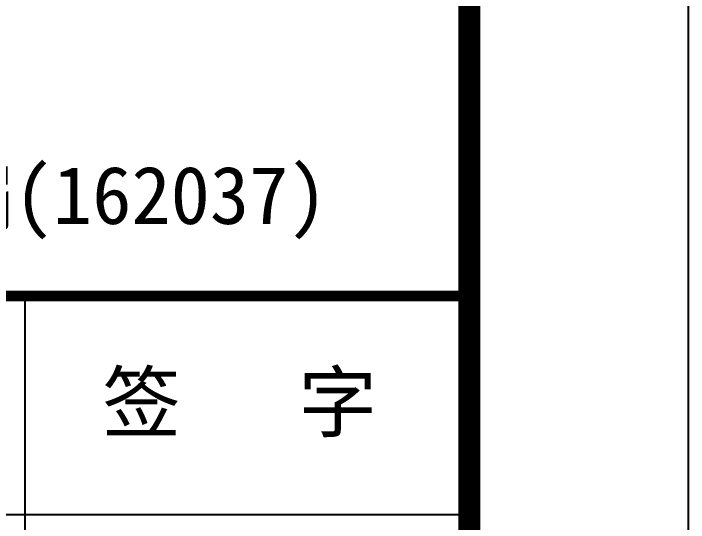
# Model space of a CAD drawing. Extents: x -17471 to 313636, y -71590 to 757901.
# Drawn here: x 310557 to 313636, y 120206 to 122527 of the extents above; entities that cross this region are included whole.
import ezdxf

# ---------------------------------------------------------------- set-up
doc = ezdxf.new("R2010")
doc.units = 0
doc.header["$LTSCALE"] = 1000
doc.header["$MEASUREMENT"] = 0
doc.layers.add('PUB_TITLE', color=4, linetype='Continuous')
doc.layers.add('图框', color=7, linetype='Continuous')
doc.styles.add('STYLE-黑体', font='simhei.ttf')
doc.styles.add('黑体', font='simhei.ttf', dxfattribs={"width": 0.6, "height": 4.3})

# ---------------------------------------------------------------- blocks, each defined once
blk = doc.blocks.new('结构图签1')
at = {"layer": '图框', "color": 0}
blk.add_line((333761.4, 48652.6), (339770.6, 48652.6), dxfattribs=at)
blk.add_line((333761.4, 48652.6), (339770.6, 48652.6), dxfattribs=at)
at = {"layer": '图框', "color": 4, "const_width": 98.6}
blk.add_lwpolyline([(333761.4, 58400), (339770.6, 58400), (339770.6, 1000), (333761.4, 1000)], close=True, dxfattribs=at)
at = {"layer": '图框', "color": 0, "const_width": 50}
blk.add_lwpolyline([(333761.4, 49648.6), (339770.6, 49648.6), (339770.6, 39489.4), (333761.4, 39489.4)], close=True, dxfattribs=at)
at = {"layer": '图框', "color": 0}
for points in [[(337745.4, 48652.6), (337745.4, 49648.6)], [(337745.4, 42875.8), (337745.4, 48652.6)]]:
    blk.add_lwpolyline(points, dxfattribs=at)
at = {"layer": '图框', "color": 4, "style": '黑体'}
blk.add_text('证书编号：皖 城规编(162037)', height=262.944, dxfattribs=at).set_placement((334286.4, 49977))
at = {"layer": '图框', "color": 0, "style": 'STYLE-黑体'}
blk.add_text('签   字', height=262.94, dxfattribs=at).set_placement((338096.3, 49033.4))

msp = doc.modelspace()

# ---------------------------------------------------------------- linework, layer by layer
at = {"layer": 'PUB_TITLE'}
msp.add_lwpolyline([(187535.9, 71590.1), (313635.9, 71590.1), (313635.9, 130990.1), (187535.9, 130990.1)], close=True, dxfattribs=at)
at = {"layer": 'PUB_TITLE', "const_width": 100}
msp.add_lwpolyline([(190035.9, 72590.1), (312635.9, 72590.1), (312635.9, 129990.1), (190035.9, 129990.1)], close=True, dxfattribs=at)

# ---------------------------------------------------------------- block references
msp.add_blockref('结构图签1', (-27134.7, 71590.1))

doc.saveas('drawing.dxf')
